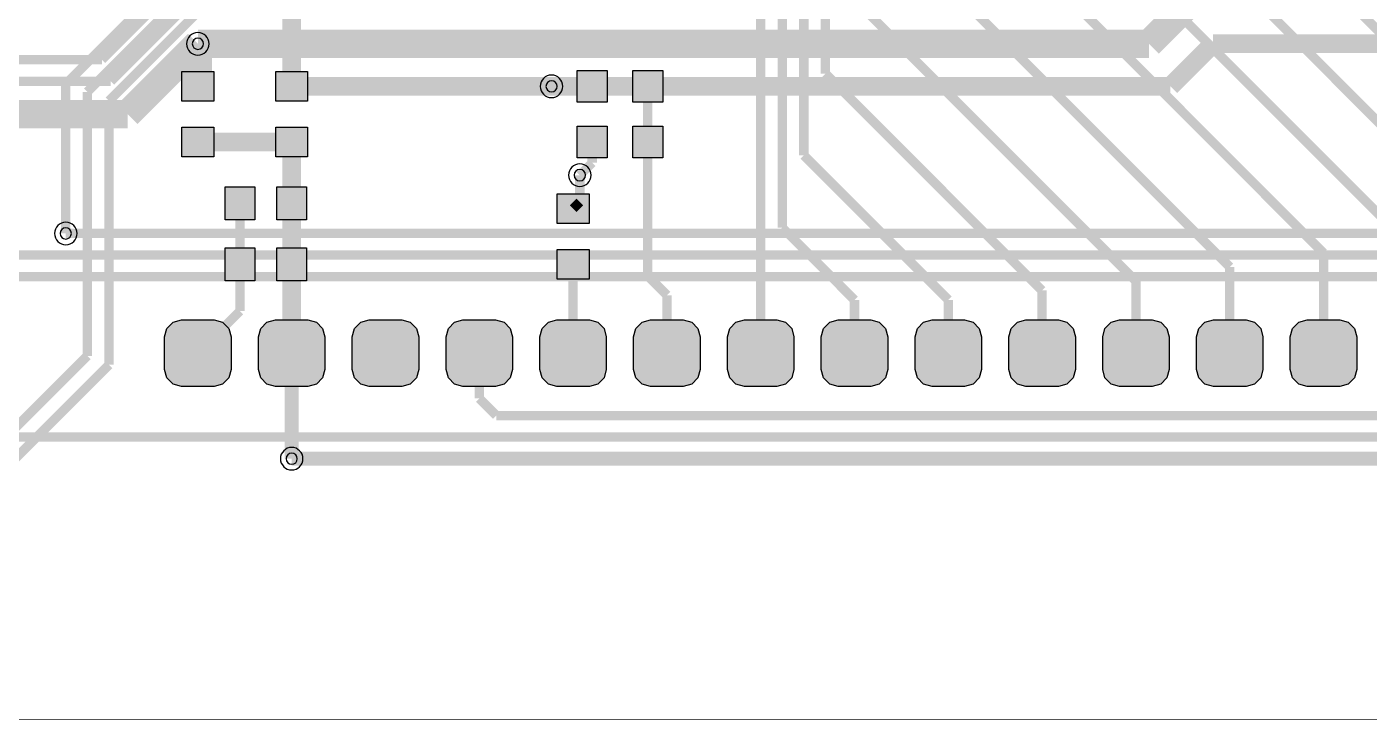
# Model space of a CAD drawing. Header units: millimetres. Extents: x -2 to 166, y 0 to 101.
# Drawn here: x 56.4 to 92.75, y -0.01 to 18.75 of the extents above; entities that cross this region are included whole.
import ezdxf

# ---------------------------------------------------------------- set-up
doc = ezdxf.new("R2010")
doc.units = ezdxf.units.MM
doc.header["$MEASUREMENT"] = 0
for name, color, linetype, true_color in [('Board-Outline-Layer', 7, 'Continuous', 0xff00ff), ('Bottom-Layer', 7, 'Continuous', 0x0000ff), ('Hole-Layer', 7, 'Continuous', 0x222222), ('Multi-Layer', 7, 'Continuous', 0xc0c0c0), ('Top-Layer', 7, 'Continuous', 0xff0000)]:
    doc.layers.add(name, color=color, linetype=linetype, true_color=true_color)

msp = doc.modelspace()

# ---------------------------------------------------------------- hatches: boundary and pattern name
at = {"layer": 'Bottom-Layer'}
for points in [[(60.6, 17.54), (61.464, 17.54), (61.464, 16.733), (60.6, 16.733)], [(63.14, 17.54), (64.004, 17.54), (64.004, 16.733), (63.14, 16.733)], [(71.305, 16.704), (71.305, 17.568), (72.112, 17.568), (72.112, 16.704)], [(72.812, 16.704), (72.812, 17.568), (73.619, 17.568), (73.619, 16.704)], [(60.6, 16.033), (61.464, 16.033), (61.464, 15.226), (60.6, 15.226)], [(63.14, 16.033), (64.004, 16.033), (64.004, 15.226), (63.14, 15.226)], [(71.305, 15.198), (71.305, 16.062), (72.112, 16.062), (72.112, 15.198)], [(72.812, 15.198), (72.812, 16.062), (73.619, 16.062), (73.619, 15.198)], [(62.572, 14.42), (62.572, 13.52), (61.772, 13.52), (61.772, 14.42)], [(63.972, 14.42), (63.972, 13.52), (63.172, 13.52), (63.172, 14.42)], [(70.76, 14.229), (71.624, 14.229), (71.624, 13.423), (70.76, 13.423)], [(61.772, 11.869), (61.772, 12.769), (62.572, 12.769), (62.572, 11.869)], [(63.172, 11.869), (63.172, 12.769), (63.972, 12.769), (63.972, 11.869)], [(70.76, 12.722), (71.624, 12.722), (71.624, 11.916), (70.76, 11.916)], [(61.932, 10.357), (61.932, 9.475), (61.871, 9.246), (61.703, 9.078), (61.473, 9.016), (60.591, 9.016), (60.362, 9.078), (60.194, 9.246), (60.132, 9.475), (60.132, 10.357), (60.194, 10.587), (60.362, 10.755), (60.591, 10.816), (61.473, 10.816), (61.703, 10.755), (61.871, 10.587)], [(64.472, 10.357), (64.472, 9.475), (64.411, 9.246), (64.243, 9.078), (64.013, 9.016), (63.131, 9.016), (62.902, 9.078), (62.734, 9.246), (62.672, 9.475), (62.672, 10.357), (62.734, 10.587), (62.902, 10.755), (63.131, 10.816), (64.013, 10.816), (64.243, 10.755), (64.411, 10.587)], [(67.012, 10.357), (67.012, 9.475), (66.951, 9.246), (66.783, 9.078), (66.553, 9.016), (65.671, 9.016), (65.442, 9.078), (65.274, 9.246), (65.212, 9.475), (65.212, 10.357), (65.274, 10.587), (65.442, 10.755), (65.671, 10.816), (66.553, 10.816), (66.783, 10.755), (66.951, 10.587)], [(69.552, 10.357), (69.552, 9.475), (69.491, 9.246), (69.323, 9.078), (69.093, 9.016), (68.211, 9.016), (67.982, 9.078), (67.814, 9.246), (67.752, 9.475), (67.752, 10.357), (67.814, 10.587), (67.982, 10.755), (68.211, 10.816), (69.093, 10.816), (69.323, 10.755), (69.491, 10.587)], [(72.092, 10.357), (72.092, 9.475), (72.031, 9.246), (71.863, 9.078), (71.633, 9.016), (70.751, 9.016), (70.522, 9.078), (70.354, 9.246), (70.292, 9.475), (70.292, 10.357), (70.354, 10.587), (70.522, 10.755), (70.751, 10.816), (71.633, 10.816), (71.863, 10.755), (72.031, 10.587)], [(74.632, 10.357), (74.632, 9.475), (74.571, 9.246), (74.403, 9.078), (74.173, 9.016), (73.291, 9.016), (73.062, 9.078), (72.894, 9.246), (72.832, 9.475), (72.832, 10.357), (72.894, 10.587), (73.062, 10.755), (73.291, 10.816), (74.173, 10.816), (74.403, 10.755), (74.571, 10.587)], [(77.172, 10.357), (77.172, 9.475), (77.111, 9.246), (76.943, 9.078), (76.713, 9.016), (75.831, 9.016), (75.602, 9.078), (75.434, 9.246), (75.372, 9.475), (75.372, 10.357), (75.434, 10.587), (75.602, 10.755), (75.831, 10.816), (76.713, 10.816), (76.943, 10.755), (77.111, 10.587)], [(79.712, 10.357), (79.712, 9.475), (79.651, 9.246), (79.483, 9.078), (79.253, 9.016), (78.371, 9.016), (78.142, 9.078), (77.974, 9.246), (77.912, 9.475), (77.912, 10.357), (77.974, 10.587), (78.142, 10.755), (78.371, 10.816), (79.253, 10.816), (79.483, 10.755), (79.651, 10.587)], [(82.252, 10.357), (82.252, 9.475), (82.191, 9.246), (82.023, 9.078), (81.793, 9.016), (80.911, 9.016), (80.682, 9.078), (80.514, 9.246), (80.452, 9.475), (80.452, 10.357), (80.514, 10.587), (80.682, 10.755), (80.911, 10.816), (81.793, 10.816), (82.023, 10.755), (82.191, 10.587)], [(84.792, 10.357), (84.792, 9.475), (84.731, 9.246), (84.563, 9.078), (84.333, 9.016), (83.451, 9.016), (83.222, 9.078), (83.054, 9.246), (82.992, 9.475), (82.992, 10.357), (83.054, 10.587), (83.222, 10.755), (83.451, 10.816), (84.333, 10.816), (84.563, 10.755), (84.731, 10.587)], [(87.332, 10.357), (87.332, 9.475), (87.271, 9.246), (87.103, 9.078), (86.873, 9.016), (85.991, 9.016), (85.762, 9.078), (85.594, 9.246), (85.532, 9.475), (85.532, 10.357), (85.594, 10.587), (85.762, 10.755), (85.991, 10.816), (86.873, 10.816), (87.103, 10.755), (87.271, 10.587)], [(89.872, 10.357), (89.872, 9.475), (89.811, 9.246), (89.643, 9.078), (89.413, 9.016), (88.531, 9.016), (88.302, 9.078), (88.134, 9.246), (88.072, 9.475), (88.072, 10.357), (88.134, 10.587), (88.302, 10.755), (88.531, 10.816), (89.413, 10.816), (89.643, 10.755), (89.811, 10.587)], [(92.412, 10.357), (92.412, 9.475), (92.351, 9.246), (92.183, 9.078), (91.953, 9.016), (91.071, 9.016), (90.842, 9.078), (90.674, 9.246), (90.612, 9.475), (90.612, 10.357), (90.674, 10.587), (90.842, 10.755), (91.071, 10.816), (91.953, 10.816), (92.183, 10.755), (92.351, 10.587)]]:
    msp.add_hatch(color=256, dxfattribs=at).paths.add_polyline_path(points)
at = {"layer": 'Hole-Layer'}
for points in [[(60.432, 9.916, 1), (61.632, 9.916, 1)], [(60.432, 9.916, 1), (61.632, 9.916, 1)], [(62.972, 9.916, 1), (64.172, 9.916, 1)], [(62.972, 9.916, 1), (64.172, 9.916, 1)], [(65.512, 9.916, 1), (66.712, 9.916, 1)], [(65.512, 9.916, 1), (66.712, 9.916, 1)], [(68.052, 9.916, 1), (69.252, 9.916, 1)], [(68.052, 9.916, 1), (69.252, 9.916, 1)], [(70.592, 9.916, 1), (71.792, 9.916, 1)], [(70.592, 9.916, 1), (71.792, 9.916, 1)], [(73.132, 9.916, 1), (74.332, 9.916, 1)], [(73.132, 9.916, 1), (74.332, 9.916, 1)], [(75.672, 9.916, 1), (76.872, 9.916, 1)], [(75.672, 9.916, 1), (76.872, 9.916, 1)], [(78.212, 9.916, 1), (79.412, 9.916, 1)], [(78.212, 9.916, 1), (79.412, 9.916, 1)], [(80.752, 9.916, 1), (81.952, 9.916, 1)], [(80.752, 9.916, 1), (81.952, 9.916, 1)], [(83.292, 9.916, 1), (84.492, 9.916, 1)], [(83.292, 9.916, 1), (84.492, 9.916, 1)], [(85.832, 9.916, 1), (87.032, 9.916, 1)], [(85.832, 9.916, 1), (87.032, 9.916, 1)], [(88.372, 9.916, 1), (89.572, 9.916, 1)], [(88.372, 9.916, 1), (89.572, 9.916, 1)], [(90.912, 9.916, 1), (92.112, 9.916, 1)], [(90.912, 9.916, 1), (92.112, 9.916, 1)]]:
    msp.add_hatch(color=256, dxfattribs=at).paths.add_polyline_path(points)
at = {"layer": 'Multi-Layer'}
for points in [[(61.932, 10.357), (61.932, 9.475), (61.871, 9.246), (61.703, 9.078), (61.473, 9.016), (60.591, 9.016), (60.362, 9.078), (60.194, 9.246), (60.132, 9.475), (60.132, 10.357), (60.194, 10.587), (60.362, 10.755), (60.591, 10.816), (61.473, 10.816), (61.703, 10.755), (61.871, 10.587)], [(61.932, 10.357), (61.932, 9.475), (61.871, 9.246), (61.703, 9.078), (61.473, 9.016), (60.591, 9.016), (60.362, 9.078), (60.194, 9.246), (60.132, 9.475), (60.132, 10.357), (60.194, 10.587), (60.362, 10.755), (60.591, 10.816), (61.473, 10.816), (61.703, 10.755), (61.871, 10.587)], [(61.932, 10.357), (61.932, 9.475), (61.871, 9.246), (61.703, 9.078), (61.473, 9.016), (60.591, 9.016), (60.362, 9.078), (60.194, 9.246), (60.132, 9.475), (60.132, 10.357), (60.194, 10.587), (60.362, 10.755), (60.591, 10.816), (61.473, 10.816), (61.703, 10.755), (61.871, 10.587)], [(64.472, 10.357), (64.472, 9.475), (64.411, 9.246), (64.243, 9.078), (64.013, 9.016), (63.131, 9.016), (62.902, 9.078), (62.734, 9.246), (62.672, 9.475), (62.672, 10.357), (62.734, 10.587), (62.902, 10.755), (63.131, 10.816), (64.013, 10.816), (64.243, 10.755), (64.411, 10.587)], [(64.472, 10.357), (64.472, 9.475), (64.411, 9.246), (64.243, 9.078), (64.013, 9.016), (63.131, 9.016), (62.902, 9.078), (62.734, 9.246), (62.672, 9.475), (62.672, 10.357), (62.734, 10.587), (62.902, 10.755), (63.131, 10.816), (64.013, 10.816), (64.243, 10.755), (64.411, 10.587)], [(64.472, 10.357), (64.472, 9.475), (64.411, 9.246), (64.243, 9.078), (64.013, 9.016), (63.131, 9.016), (62.902, 9.078), (62.734, 9.246), (62.672, 9.475), (62.672, 10.357), (62.734, 10.587), (62.902, 10.755), (63.131, 10.816), (64.013, 10.816), (64.243, 10.755), (64.411, 10.587)], [(67.012, 10.357), (67.012, 9.475), (66.951, 9.246), (66.783, 9.078), (66.553, 9.016), (65.671, 9.016), (65.442, 9.078), (65.274, 9.246), (65.212, 9.475), (65.212, 10.357), (65.274, 10.587), (65.442, 10.755), (65.671, 10.816), (66.553, 10.816), (66.783, 10.755), (66.951, 10.587)], [(67.012, 10.357), (67.012, 9.475), (66.951, 9.246), (66.783, 9.078), (66.553, 9.016), (65.671, 9.016), (65.442, 9.078), (65.274, 9.246), (65.212, 9.475), (65.212, 10.357), (65.274, 10.587), (65.442, 10.755), (65.671, 10.816), (66.553, 10.816), (66.783, 10.755), (66.951, 10.587)], [(67.012, 10.357), (67.012, 9.475), (66.951, 9.246), (66.783, 9.078), (66.553, 9.016), (65.671, 9.016), (65.442, 9.078), (65.274, 9.246), (65.212, 9.475), (65.212, 10.357), (65.274, 10.587), (65.442, 10.755), (65.671, 10.816), (66.553, 10.816), (66.783, 10.755), (66.951, 10.587)], [(69.552, 10.357), (69.552, 9.475), (69.491, 9.246), (69.323, 9.078), (69.093, 9.016), (68.211, 9.016), (67.982, 9.078), (67.814, 9.246), (67.752, 9.475), (67.752, 10.357), (67.814, 10.587), (67.982, 10.755), (68.211, 10.816), (69.093, 10.816), (69.323, 10.755), (69.491, 10.587)], [(69.552, 10.357), (69.552, 9.475), (69.491, 9.246), (69.323, 9.078), (69.093, 9.016), (68.211, 9.016), (67.982, 9.078), (67.814, 9.246), (67.752, 9.475), (67.752, 10.357), (67.814, 10.587), (67.982, 10.755), (68.211, 10.816), (69.093, 10.816), (69.323, 10.755), (69.491, 10.587)], [(69.552, 10.357), (69.552, 9.475), (69.491, 9.246), (69.323, 9.078), (69.093, 9.016), (68.211, 9.016), (67.982, 9.078), (67.814, 9.246), (67.752, 9.475), (67.752, 10.357), (67.814, 10.587), (67.982, 10.755), (68.211, 10.816), (69.093, 10.816), (69.323, 10.755), (69.491, 10.587)], [(72.092, 10.357), (72.092, 9.475), (72.031, 9.246), (71.863, 9.078), (71.633, 9.016), (70.751, 9.016), (70.522, 9.078), (70.354, 9.246), (70.292, 9.475), (70.292, 10.357), (70.354, 10.587), (70.522, 10.755), (70.751, 10.816), (71.633, 10.816), (71.863, 10.755), (72.031, 10.587)], [(72.092, 10.357), (72.092, 9.475), (72.031, 9.246), (71.863, 9.078), (71.633, 9.016), (70.751, 9.016), (70.522, 9.078), (70.354, 9.246), (70.292, 9.475), (70.292, 10.357), (70.354, 10.587), (70.522, 10.755), (70.751, 10.816), (71.633, 10.816), (71.863, 10.755), (72.031, 10.587)], [(72.092, 10.357), (72.092, 9.475), (72.031, 9.246), (71.863, 9.078), (71.633, 9.016), (70.751, 9.016), (70.522, 9.078), (70.354, 9.246), (70.292, 9.475), (70.292, 10.357), (70.354, 10.587), (70.522, 10.755), (70.751, 10.816), (71.633, 10.816), (71.863, 10.755), (72.031, 10.587)], [(74.632, 10.357), (74.632, 9.475), (74.571, 9.246), (74.403, 9.078), (74.173, 9.016), (73.291, 9.016), (73.062, 9.078), (72.894, 9.246), (72.832, 9.475), (72.832, 10.357), (72.894, 10.587), (73.062, 10.755), (73.291, 10.816), (74.173, 10.816), (74.403, 10.755), (74.571, 10.587)], [(74.632, 10.357), (74.632, 9.475), (74.571, 9.246), (74.403, 9.078), (74.173, 9.016), (73.291, 9.016), (73.062, 9.078), (72.894, 9.246), (72.832, 9.475), (72.832, 10.357), (72.894, 10.587), (73.062, 10.755), (73.291, 10.816), (74.173, 10.816), (74.403, 10.755), (74.571, 10.587)], [(74.632, 10.357), (74.632, 9.475), (74.571, 9.246), (74.403, 9.078), (74.173, 9.016), (73.291, 9.016), (73.062, 9.078), (72.894, 9.246), (72.832, 9.475), (72.832, 10.357), (72.894, 10.587), (73.062, 10.755), (73.291, 10.816), (74.173, 10.816), (74.403, 10.755), (74.571, 10.587)], [(77.172, 10.357), (77.172, 9.475), (77.111, 9.246), (76.943, 9.078), (76.713, 9.016), (75.831, 9.016), (75.602, 9.078), (75.434, 9.246), (75.372, 9.475), (75.372, 10.357), (75.434, 10.587), (75.602, 10.755), (75.831, 10.816), (76.713, 10.816), (76.943, 10.755), (77.111, 10.587)], [(77.172, 10.357), (77.172, 9.475), (77.111, 9.246), (76.943, 9.078), (76.713, 9.016), (75.831, 9.016), (75.602, 9.078), (75.434, 9.246), (75.372, 9.475), (75.372, 10.357), (75.434, 10.587), (75.602, 10.755), (75.831, 10.816), (76.713, 10.816), (76.943, 10.755), (77.111, 10.587)], [(77.172, 10.357), (77.172, 9.475), (77.111, 9.246), (76.943, 9.078), (76.713, 9.016), (75.831, 9.016), (75.602, 9.078), (75.434, 9.246), (75.372, 9.475), (75.372, 10.357), (75.434, 10.587), (75.602, 10.755), (75.831, 10.816), (76.713, 10.816), (76.943, 10.755), (77.111, 10.587)], [(79.712, 10.357), (79.712, 9.475), (79.651, 9.246), (79.483, 9.078), (79.253, 9.016), (78.371, 9.016), (78.142, 9.078), (77.974, 9.246), (77.912, 9.475), (77.912, 10.357), (77.974, 10.587), (78.142, 10.755), (78.371, 10.816), (79.253, 10.816), (79.483, 10.755), (79.651, 10.587)], [(79.712, 10.357), (79.712, 9.475), (79.651, 9.246), (79.483, 9.078), (79.253, 9.016), (78.371, 9.016), (78.142, 9.078), (77.974, 9.246), (77.912, 9.475), (77.912, 10.357), (77.974, 10.587), (78.142, 10.755), (78.371, 10.816), (79.253, 10.816), (79.483, 10.755), (79.651, 10.587)], [(79.712, 10.357), (79.712, 9.475), (79.651, 9.246), (79.483, 9.078), (79.253, 9.016), (78.371, 9.016), (78.142, 9.078), (77.974, 9.246), (77.912, 9.475), (77.912, 10.357), (77.974, 10.587), (78.142, 10.755), (78.371, 10.816), (79.253, 10.816), (79.483, 10.755), (79.651, 10.587)], [(82.252, 10.357), (82.252, 9.475), (82.191, 9.246), (82.023, 9.078), (81.793, 9.016), (80.911, 9.016), (80.682, 9.078), (80.514, 9.246), (80.452, 9.475), (80.452, 10.357), (80.514, 10.587), (80.682, 10.755), (80.911, 10.816), (81.793, 10.816), (82.023, 10.755), (82.191, 10.587)], [(82.252, 10.357), (82.252, 9.475), (82.191, 9.246), (82.023, 9.078), (81.793, 9.016), (80.911, 9.016), (80.682, 9.078), (80.514, 9.246), (80.452, 9.475), (80.452, 10.357), (80.514, 10.587), (80.682, 10.755), (80.911, 10.816), (81.793, 10.816), (82.023, 10.755), (82.191, 10.587)], [(82.252, 10.357), (82.252, 9.475), (82.191, 9.246), (82.023, 9.078), (81.793, 9.016), (80.911, 9.016), (80.682, 9.078), (80.514, 9.246), (80.452, 9.475), (80.452, 10.357), (80.514, 10.587), (80.682, 10.755), (80.911, 10.816), (81.793, 10.816), (82.023, 10.755), (82.191, 10.587)], [(84.792, 10.357), (84.792, 9.475), (84.731, 9.246), (84.563, 9.078), (84.333, 9.016), (83.451, 9.016), (83.222, 9.078), (83.054, 9.246), (82.992, 9.475), (82.992, 10.357), (83.054, 10.587), (83.222, 10.755), (83.451, 10.816), (84.333, 10.816), (84.563, 10.755), (84.731, 10.587)], [(84.792, 10.357), (84.792, 9.475), (84.731, 9.246), (84.563, 9.078), (84.333, 9.016), (83.451, 9.016), (83.222, 9.078), (83.054, 9.246), (82.992, 9.475), (82.992, 10.357), (83.054, 10.587), (83.222, 10.755), (83.451, 10.816), (84.333, 10.816), (84.563, 10.755), (84.731, 10.587)], [(84.792, 10.357), (84.792, 9.475), (84.731, 9.246), (84.563, 9.078), (84.333, 9.016), (83.451, 9.016), (83.222, 9.078), (83.054, 9.246), (82.992, 9.475), (82.992, 10.357), (83.054, 10.587), (83.222, 10.755), (83.451, 10.816), (84.333, 10.816), (84.563, 10.755), (84.731, 10.587)], [(87.332, 10.357), (87.332, 9.475), (87.271, 9.246), (87.103, 9.078), (86.873, 9.016), (85.991, 9.016), (85.762, 9.078), (85.594, 9.246), (85.532, 9.475), (85.532, 10.357), (85.594, 10.587), (85.762, 10.755), (85.991, 10.816), (86.873, 10.816), (87.103, 10.755), (87.271, 10.587)], [(87.332, 10.357), (87.332, 9.475), (87.271, 9.246), (87.103, 9.078), (86.873, 9.016), (85.991, 9.016), (85.762, 9.078), (85.594, 9.246), (85.532, 9.475), (85.532, 10.357), (85.594, 10.587), (85.762, 10.755), (85.991, 10.816), (86.873, 10.816), (87.103, 10.755), (87.271, 10.587)], [(87.332, 10.357), (87.332, 9.475), (87.271, 9.246), (87.103, 9.078), (86.873, 9.016), (85.991, 9.016), (85.762, 9.078), (85.594, 9.246), (85.532, 9.475), (85.532, 10.357), (85.594, 10.587), (85.762, 10.755), (85.991, 10.816), (86.873, 10.816), (87.103, 10.755), (87.271, 10.587)], [(89.872, 10.357), (89.872, 9.475), (89.811, 9.246), (89.643, 9.078), (89.413, 9.016), (88.531, 9.016), (88.302, 9.078), (88.134, 9.246), (88.072, 9.475), (88.072, 10.357), (88.134, 10.587), (88.302, 10.755), (88.531, 10.816), (89.413, 10.816), (89.643, 10.755), (89.811, 10.587)], [(89.872, 10.357), (89.872, 9.475), (89.811, 9.246), (89.643, 9.078), (89.413, 9.016), (88.531, 9.016), (88.302, 9.078), (88.134, 9.246), (88.072, 9.475), (88.072, 10.357), (88.134, 10.587), (88.302, 10.755), (88.531, 10.816), (89.413, 10.816), (89.643, 10.755), (89.811, 10.587)], [(89.872, 10.357), (89.872, 9.475), (89.811, 9.246), (89.643, 9.078), (89.413, 9.016), (88.531, 9.016), (88.302, 9.078), (88.134, 9.246), (88.072, 9.475), (88.072, 10.357), (88.134, 10.587), (88.302, 10.755), (88.531, 10.816), (89.413, 10.816), (89.643, 10.755), (89.811, 10.587)], [(92.412, 10.357), (92.412, 9.475), (92.351, 9.246), (92.183, 9.078), (91.953, 9.016), (91.071, 9.016), (90.842, 9.078), (90.674, 9.246), (90.612, 9.475), (90.612, 10.357), (90.674, 10.587), (90.842, 10.755), (91.071, 10.816), (91.953, 10.816), (92.183, 10.755), (92.351, 10.587)], [(92.412, 10.357), (92.412, 9.475), (92.351, 9.246), (92.183, 9.078), (91.953, 9.016), (91.071, 9.016), (90.842, 9.078), (90.674, 9.246), (90.612, 9.475), (90.612, 10.357), (90.674, 10.587), (90.842, 10.755), (91.071, 10.816), (91.953, 10.816), (92.183, 10.755), (92.351, 10.587)], [(92.412, 10.357), (92.412, 9.475), (92.351, 9.246), (92.183, 9.078), (91.953, 9.016), (91.071, 9.016), (90.842, 9.078), (90.674, 9.246), (90.612, 9.475), (90.612, 10.357), (90.674, 10.587), (90.842, 10.755), (91.071, 10.816), (91.953, 10.816), (92.183, 10.755), (92.351, 10.587)]]:
    msp.add_hatch(color=256, dxfattribs=at).paths.add_polyline_path(points)
at = {"layer": 'Top-Layer'}
for points in [[(61.932, 10.357), (61.932, 9.475), (61.871, 9.246), (61.703, 9.078), (61.473, 9.016), (60.591, 9.016), (60.362, 9.078), (60.194, 9.246), (60.132, 9.475), (60.132, 10.357), (60.194, 10.587), (60.362, 10.755), (60.591, 10.816), (61.473, 10.816), (61.703, 10.755), (61.871, 10.587)], [(64.472, 10.357), (64.472, 9.475), (64.411, 9.246), (64.243, 9.078), (64.013, 9.016), (63.131, 9.016), (62.902, 9.078), (62.734, 9.246), (62.672, 9.475), (62.672, 10.357), (62.734, 10.587), (62.902, 10.755), (63.131, 10.816), (64.013, 10.816), (64.243, 10.755), (64.411, 10.587)], [(67.012, 10.357), (67.012, 9.475), (66.951, 9.246), (66.783, 9.078), (66.553, 9.016), (65.671, 9.016), (65.442, 9.078), (65.274, 9.246), (65.212, 9.475), (65.212, 10.357), (65.274, 10.587), (65.442, 10.755), (65.671, 10.816), (66.553, 10.816), (66.783, 10.755), (66.951, 10.587)], [(69.552, 10.357), (69.552, 9.475), (69.491, 9.246), (69.323, 9.078), (69.093, 9.016), (68.211, 9.016), (67.982, 9.078), (67.814, 9.246), (67.752, 9.475), (67.752, 10.357), (67.814, 10.587), (67.982, 10.755), (68.211, 10.816), (69.093, 10.816), (69.323, 10.755), (69.491, 10.587)], [(72.092, 10.357), (72.092, 9.475), (72.031, 9.246), (71.863, 9.078), (71.633, 9.016), (70.751, 9.016), (70.522, 9.078), (70.354, 9.246), (70.292, 9.475), (70.292, 10.357), (70.354, 10.587), (70.522, 10.755), (70.751, 10.816), (71.633, 10.816), (71.863, 10.755), (72.031, 10.587)], [(74.632, 10.357), (74.632, 9.475), (74.571, 9.246), (74.403, 9.078), (74.173, 9.016), (73.291, 9.016), (73.062, 9.078), (72.894, 9.246), (72.832, 9.475), (72.832, 10.357), (72.894, 10.587), (73.062, 10.755), (73.291, 10.816), (74.173, 10.816), (74.403, 10.755), (74.571, 10.587)], [(77.172, 10.357), (77.172, 9.475), (77.111, 9.246), (76.943, 9.078), (76.713, 9.016), (75.831, 9.016), (75.602, 9.078), (75.434, 9.246), (75.372, 9.475), (75.372, 10.357), (75.434, 10.587), (75.602, 10.755), (75.831, 10.816), (76.713, 10.816), (76.943, 10.755), (77.111, 10.587)], [(79.712, 10.357), (79.712, 9.475), (79.651, 9.246), (79.483, 9.078), (79.253, 9.016), (78.371, 9.016), (78.142, 9.078), (77.974, 9.246), (77.912, 9.475), (77.912, 10.357), (77.974, 10.587), (78.142, 10.755), (78.371, 10.816), (79.253, 10.816), (79.483, 10.755), (79.651, 10.587)], [(82.252, 10.357), (82.252, 9.475), (82.191, 9.246), (82.023, 9.078), (81.793, 9.016), (80.911, 9.016), (80.682, 9.078), (80.514, 9.246), (80.452, 9.475), (80.452, 10.357), (80.514, 10.587), (80.682, 10.755), (80.911, 10.816), (81.793, 10.816), (82.023, 10.755), (82.191, 10.587)], [(84.792, 10.357), (84.792, 9.475), (84.731, 9.246), (84.563, 9.078), (84.333, 9.016), (83.451, 9.016), (83.222, 9.078), (83.054, 9.246), (82.992, 9.475), (82.992, 10.357), (83.054, 10.587), (83.222, 10.755), (83.451, 10.816), (84.333, 10.816), (84.563, 10.755), (84.731, 10.587)], [(87.332, 10.357), (87.332, 9.475), (87.271, 9.246), (87.103, 9.078), (86.873, 9.016), (85.991, 9.016), (85.762, 9.078), (85.594, 9.246), (85.532, 9.475), (85.532, 10.357), (85.594, 10.587), (85.762, 10.755), (85.991, 10.816), (86.873, 10.816), (87.103, 10.755), (87.271, 10.587)], [(89.872, 10.357), (89.872, 9.475), (89.811, 9.246), (89.643, 9.078), (89.413, 9.016), (88.531, 9.016), (88.302, 9.078), (88.134, 9.246), (88.072, 9.475), (88.072, 10.357), (88.134, 10.587), (88.302, 10.755), (88.531, 10.816), (89.413, 10.816), (89.643, 10.755), (89.811, 10.587)], [(92.412, 10.357), (92.412, 9.475), (92.351, 9.246), (92.183, 9.078), (91.953, 9.016), (91.071, 9.016), (90.842, 9.078), (90.674, 9.246), (90.612, 9.475), (90.612, 10.357), (90.674, 10.587), (90.842, 10.755), (91.071, 10.816), (91.953, 10.816), (92.183, 10.755), (92.351, 10.587)]]:
    msp.add_hatch(color=256, dxfattribs=at).paths.add_polyline_path(points)

# ---------------------------------------------------------------- linework, layer by layer
at = {"layer": 'Board-Outline-Layer', "const_width": 0.0254}
msp.add_lwpolyline([(0, 67.081), (3.439, 67.081), (3.439, 89.964), (0, 89.964), (0, 95.4, -0.414), (4, 99.4), (162, 99.4, -0.414), (166, 95.4), (166, 4, -0.414), (162, 0), (4, 0, -0.414), (0, 4)], format="xyb", close=True, dxfattribs=at)
at = {"layer": 'Bottom-Layer'}
for points, const_width in [([(76.856, 13.314), (76.856, 49.454)], 0.254), ([(76.272, 48.87), (76.272, 9.916)], 0.254), ([(77.44, 48.286), (77.44, 15.27)], 0.254), ([(78.024, 17.48), (78.024, 47.702)], 0.254), ([(99.132, 12.501), (81.534, 30.099)], 0.254), ([(63.572, 17.136), (63.572, 28.829)], 0.508), ([(80.944, 28.221), (96.592, 12.573)], 0.254), ([(94.052, 12.628), (80.36, 26.32)], 0.254), ([(79.776, 24.364), (91.512, 12.628)], 0.254), ([(88.972, 12.247), (79.192, 22.027)], 0.254), ([(57.455, 17.196), (61.062, 20.803)], 0.254), ([(58.039, 16.984), (60.765, 19.71)], 0.254), ([(78.608, 19.69), (86.432, 11.866)], 0.254), ([(58.623, 16.742), (61.007, 19.126)], 0.254), ([(61.032, 17.136), (61.032, 18.288)], 0.762), ([(83.892, 11.612), (78.024, 17.48)], 0.254), ([(57.455, 13.157), (57.455, 17.196)], 0.254), ([(58.039, 9.843), (58.039, 16.984)], 0.254), ([(63.572, 17.136), (70.608, 17.136)], 0.508), ([(70.608, 17.136), (71.709, 17.136)], 0.508), ([(73.215, 17.136), (73.215, 15.63)], 0.254), ([(58.623, 9.601), (58.623, 16.742)], 0.254), ([(63.572, 15.63), (61.032, 15.63)], 0.508), ([(63.572, 13.97), (63.572, 15.63)], 0.508), ([(71.709, 15.067), (71.709, 15.63)], 0.254), ([(73.215, 15.63), (73.215, 12.002)], 0.254), ([(77.44, 15.27), (81.352, 11.358)], 0.254), ([(71.374, 14.732), (71.709, 15.067)], 0.254), ([(71.374, 14.008), (71.374, 14.732)], 0.254), ([(63.572, 12.319), (63.572, 13.97)], 0.508), ([(62.172, 13.97), (62.172, 12.319)], 0.254), ([(71.192, 13.826), (71.374, 14.008)], 0.254), ([(78.812, 11.358), (76.856, 13.314)], 0.254), ([(91.512, 12.628), (91.512, 9.916)], 0.254), ([(62.172, 12.319), (62.172, 11.056)], 0.254), ([(63.572, 9.916), (63.572, 12.319)], 0.508), ([(71.192, 12.319), (71.192, 9.916)], 0.254), ([(88.972, 9.916), (88.972, 12.247)], 0.254), ([(73.215, 12.002), (73.732, 11.485)], 0.254), ([(83.892, 9.916), (83.892, 11.612)], 0.254), ([(86.432, 11.866), (86.432, 9.916)], 0.254), ([(73.732, 11.485), (73.732, 9.916)], 0.254), ([(78.812, 9.916), (78.812, 11.358)], 0.254), ([(81.352, 11.358), (81.352, 9.916)], 0.254), ([(62.172, 11.056), (61.032, 9.916)], 0.254), ([(55.257, 7.061), (58.039, 9.843)], 0.254), ([(63.572, 9.916), (63.572, 7.061)], 0.381), ([(55.499, 6.477), (58.623, 9.601)], 0.254)]:
    msp.add_lwpolyline(points, dxfattribs=dict(at, const_width=const_width))
for points in [[(60.6, 17.54), (61.464, 17.54), (61.464, 16.733), (60.6, 16.733)], [(63.14, 17.54), (64.004, 17.54), (64.004, 16.733), (63.14, 16.733)], [(71.305, 16.704), (71.305, 17.568), (72.112, 17.568), (72.112, 16.704)], [(72.812, 16.704), (72.812, 17.568), (73.619, 17.568), (73.619, 16.704)], [(60.6, 16.033), (61.464, 16.033), (61.464, 15.226), (60.6, 15.226)], [(63.14, 16.033), (64.004, 16.033), (64.004, 15.226), (63.14, 15.226)], [(71.305, 15.198), (71.305, 16.062), (72.112, 16.062), (72.112, 15.198)], [(72.812, 15.198), (72.812, 16.062), (73.619, 16.062), (73.619, 15.198)], [(62.572, 14.42), (62.572, 13.52), (61.772, 13.52), (61.772, 14.42)], [(63.972, 14.42), (63.972, 13.52), (63.172, 13.52), (63.172, 14.42)], [(70.76, 14.229), (71.624, 14.229), (71.624, 13.423), (70.76, 13.423)], [(61.772, 11.869), (61.772, 12.769), (62.572, 12.769), (62.572, 11.869)], [(63.172, 11.869), (63.172, 12.769), (63.972, 12.769), (63.972, 11.869)], [(70.76, 12.722), (71.624, 12.722), (71.624, 11.916), (70.76, 11.916)], [(61.932, 10.357), (61.932, 9.475), (61.871, 9.246), (61.703, 9.078), (61.473, 9.016), (60.591, 9.016), (60.362, 9.078), (60.194, 9.246), (60.132, 9.475), (60.132, 10.357), (60.194, 10.587), (60.362, 10.755), (60.591, 10.816), (61.473, 10.816), (61.703, 10.755), (61.871, 10.587)], [(64.472, 10.357), (64.472, 9.475), (64.411, 9.246), (64.243, 9.078), (64.013, 9.016), (63.131, 9.016), (62.902, 9.078), (62.734, 9.246), (62.672, 9.475), (62.672, 10.357), (62.734, 10.587), (62.902, 10.755), (63.131, 10.816), (64.013, 10.816), (64.243, 10.755), (64.411, 10.587)], [(67.012, 10.357), (67.012, 9.475), (66.951, 9.246), (66.783, 9.078), (66.553, 9.016), (65.671, 9.016), (65.442, 9.078), (65.274, 9.246), (65.212, 9.475), (65.212, 10.357), (65.274, 10.587), (65.442, 10.755), (65.671, 10.816), (66.553, 10.816), (66.783, 10.755), (66.951, 10.587)], [(69.552, 10.357), (69.552, 9.475), (69.491, 9.246), (69.323, 9.078), (69.093, 9.016), (68.211, 9.016), (67.982, 9.078), (67.814, 9.246), (67.752, 9.475), (67.752, 10.357), (67.814, 10.587), (67.982, 10.755), (68.211, 10.816), (69.093, 10.816), (69.323, 10.755), (69.491, 10.587)], [(72.092, 10.357), (72.092, 9.475), (72.031, 9.246), (71.863, 9.078), (71.633, 9.016), (70.751, 9.016), (70.522, 9.078), (70.354, 9.246), (70.292, 9.475), (70.292, 10.357), (70.354, 10.587), (70.522, 10.755), (70.751, 10.816), (71.633, 10.816), (71.863, 10.755), (72.031, 10.587)], [(74.632, 10.357), (74.632, 9.475), (74.571, 9.246), (74.403, 9.078), (74.173, 9.016), (73.291, 9.016), (73.062, 9.078), (72.894, 9.246), (72.832, 9.475), (72.832, 10.357), (72.894, 10.587), (73.062, 10.755), (73.291, 10.816), (74.173, 10.816), (74.403, 10.755), (74.571, 10.587)], [(77.172, 10.357), (77.172, 9.475), (77.111, 9.246), (76.943, 9.078), (76.713, 9.016), (75.831, 9.016), (75.602, 9.078), (75.434, 9.246), (75.372, 9.475), (75.372, 10.357), (75.434, 10.587), (75.602, 10.755), (75.831, 10.816), (76.713, 10.816), (76.943, 10.755), (77.111, 10.587)], [(79.712, 10.357), (79.712, 9.475), (79.651, 9.246), (79.483, 9.078), (79.253, 9.016), (78.371, 9.016), (78.142, 9.078), (77.974, 9.246), (77.912, 9.475), (77.912, 10.357), (77.974, 10.587), (78.142, 10.755), (78.371, 10.816), (79.253, 10.816), (79.483, 10.755), (79.651, 10.587)], [(82.252, 10.357), (82.252, 9.475), (82.191, 9.246), (82.023, 9.078), (81.793, 9.016), (80.911, 9.016), (80.682, 9.078), (80.514, 9.246), (80.452, 9.475), (80.452, 10.357), (80.514, 10.587), (80.682, 10.755), (80.911, 10.816), (81.793, 10.816), (82.023, 10.755), (82.191, 10.587)], [(84.792, 10.357), (84.792, 9.475), (84.731, 9.246), (84.563, 9.078), (84.333, 9.016), (83.451, 9.016), (83.222, 9.078), (83.054, 9.246), (82.992, 9.475), (82.992, 10.357), (83.054, 10.587), (83.222, 10.755), (83.451, 10.816), (84.333, 10.816), (84.563, 10.755), (84.731, 10.587)], [(87.332, 10.357), (87.332, 9.475), (87.271, 9.246), (87.103, 9.078), (86.873, 9.016), (85.991, 9.016), (85.762, 9.078), (85.594, 9.246), (85.532, 9.475), (85.532, 10.357), (85.594, 10.587), (85.762, 10.755), (85.991, 10.816), (86.873, 10.816), (87.103, 10.755), (87.271, 10.587)], [(89.872, 10.357), (89.872, 9.475), (89.811, 9.246), (89.643, 9.078), (89.413, 9.016), (88.531, 9.016), (88.302, 9.078), (88.134, 9.246), (88.072, 9.475), (88.072, 10.357), (88.134, 10.587), (88.302, 10.755), (88.531, 10.816), (89.413, 10.816), (89.643, 10.755), (89.811, 10.587)], [(92.412, 10.357), (92.412, 9.475), (92.351, 9.246), (92.183, 9.078), (91.953, 9.016), (91.071, 9.016), (90.842, 9.078), (90.674, 9.246), (90.612, 9.475), (90.612, 10.357), (90.674, 10.587), (90.842, 10.755), (91.071, 10.816), (91.953, 10.816), (92.183, 10.755), (92.351, 10.587)]]:
    msp.add_lwpolyline(points, close=True, dxfattribs=at)
at = {"layer": 'Hole-Layer'}
for points in [[(60.88, 18.288, 1), (61.185, 18.288, 1)], [(70.456, 17.136, 1), (70.761, 17.136, 1)], [(71.222, 14.732, 1), (71.527, 14.732, 1)], [(57.303, 13.157, 1), (57.608, 13.157, 1)], [(63.42, 7.061, 1), (63.725, 7.061, 1)]]:
    msp.add_lwpolyline(points, format="xyb", close=True, dxfattribs=at)
at = {"layer": 'Multi-Layer'}
for points in [[(60.727, 18.288, 1), (61.337, 18.288, 1)], [(57.15, 13.157, 1), (57.76, 13.157, 1)], [(63.267, 7.061, 1), (63.877, 7.061, 1)]]:
    msp.add_lwpolyline(points, format="xyb", close=True, dxfattribs=at)
for points in [[(70.303, 17.136, 1), (70.913, 17.136), (70.913, 17.136, 1), (70.303, 17.136)], [(71.069, 14.732, 1), (71.679, 14.732), (71.679, 14.732, 1), (71.069, 14.732)]]:
    msp.add_lwpolyline(points, format="xyb", dxfattribs=at)
for points in [[(61.932, 10.357), (61.932, 9.475), (61.871, 9.246), (61.703, 9.078), (61.473, 9.016), (60.591, 9.016), (60.362, 9.078), (60.194, 9.246), (60.132, 9.475), (60.132, 10.357), (60.194, 10.587), (60.362, 10.755), (60.591, 10.816), (61.473, 10.816), (61.703, 10.755), (61.871, 10.587)], [(61.932, 10.357), (61.932, 9.475), (61.871, 9.246), (61.703, 9.078), (61.473, 9.016), (60.591, 9.016), (60.362, 9.078), (60.194, 9.246), (60.132, 9.475), (60.132, 10.357), (60.194, 10.587), (60.362, 10.755), (60.591, 10.816), (61.473, 10.816), (61.703, 10.755), (61.871, 10.587)], [(61.932, 10.357), (61.932, 9.475), (61.871, 9.246), (61.703, 9.078), (61.473, 9.016), (60.591, 9.016), (60.362, 9.078), (60.194, 9.246), (60.132, 9.475), (60.132, 10.357), (60.194, 10.587), (60.362, 10.755), (60.591, 10.816), (61.473, 10.816), (61.703, 10.755), (61.871, 10.587)], [(64.472, 10.357), (64.472, 9.475), (64.411, 9.246), (64.243, 9.078), (64.013, 9.016), (63.131, 9.016), (62.902, 9.078), (62.734, 9.246), (62.672, 9.475), (62.672, 10.357), (62.734, 10.587), (62.902, 10.755), (63.131, 10.816), (64.013, 10.816), (64.243, 10.755), (64.411, 10.587)], [(64.472, 10.357), (64.472, 9.475), (64.411, 9.246), (64.243, 9.078), (64.013, 9.016), (63.131, 9.016), (62.902, 9.078), (62.734, 9.246), (62.672, 9.475), (62.672, 10.357), (62.734, 10.587), (62.902, 10.755), (63.131, 10.816), (64.013, 10.816), (64.243, 10.755), (64.411, 10.587)], [(64.472, 10.357), (64.472, 9.475), (64.411, 9.246), (64.243, 9.078), (64.013, 9.016), (63.131, 9.016), (62.902, 9.078), (62.734, 9.246), (62.672, 9.475), (62.672, 10.357), (62.734, 10.587), (62.902, 10.755), (63.131, 10.816), (64.013, 10.816), (64.243, 10.755), (64.411, 10.587)], [(67.012, 10.357), (67.012, 9.475), (66.951, 9.246), (66.783, 9.078), (66.553, 9.016), (65.671, 9.016), (65.442, 9.078), (65.274, 9.246), (65.212, 9.475), (65.212, 10.357), (65.274, 10.587), (65.442, 10.755), (65.671, 10.816), (66.553, 10.816), (66.783, 10.755), (66.951, 10.587)], [(67.012, 10.357), (67.012, 9.475), (66.951, 9.246), (66.783, 9.078), (66.553, 9.016), (65.671, 9.016), (65.442, 9.078), (65.274, 9.246), (65.212, 9.475), (65.212, 10.357), (65.274, 10.587), (65.442, 10.755), (65.671, 10.816), (66.553, 10.816), (66.783, 10.755), (66.951, 10.587)], [(67.012, 10.357), (67.012, 9.475), (66.951, 9.246), (66.783, 9.078), (66.553, 9.016), (65.671, 9.016), (65.442, 9.078), (65.274, 9.246), (65.212, 9.475), (65.212, 10.357), (65.274, 10.587), (65.442, 10.755), (65.671, 10.816), (66.553, 10.816), (66.783, 10.755), (66.951, 10.587)], [(69.552, 10.357), (69.552, 9.475), (69.491, 9.246), (69.323, 9.078), (69.093, 9.016), (68.211, 9.016), (67.982, 9.078), (67.814, 9.246), (67.752, 9.475), (67.752, 10.357), (67.814, 10.587), (67.982, 10.755), (68.211, 10.816), (69.093, 10.816), (69.323, 10.755), (69.491, 10.587)], [(69.552, 10.357), (69.552, 9.475), (69.491, 9.246), (69.323, 9.078), (69.093, 9.016), (68.211, 9.016), (67.982, 9.078), (67.814, 9.246), (67.752, 9.475), (67.752, 10.357), (67.814, 10.587), (67.982, 10.755), (68.211, 10.816), (69.093, 10.816), (69.323, 10.755), (69.491, 10.587)], [(69.552, 10.357), (69.552, 9.475), (69.491, 9.246), (69.323, 9.078), (69.093, 9.016), (68.211, 9.016), (67.982, 9.078), (67.814, 9.246), (67.752, 9.475), (67.752, 10.357), (67.814, 10.587), (67.982, 10.755), (68.211, 10.816), (69.093, 10.816), (69.323, 10.755), (69.491, 10.587)], [(72.092, 10.357), (72.092, 9.475), (72.031, 9.246), (71.863, 9.078), (71.633, 9.016), (70.751, 9.016), (70.522, 9.078), (70.354, 9.246), (70.292, 9.475), (70.292, 10.357), (70.354, 10.587), (70.522, 10.755), (70.751, 10.816), (71.633, 10.816), (71.863, 10.755), (72.031, 10.587)], [(72.092, 10.357), (72.092, 9.475), (72.031, 9.246), (71.863, 9.078), (71.633, 9.016), (70.751, 9.016), (70.522, 9.078), (70.354, 9.246), (70.292, 9.475), (70.292, 10.357), (70.354, 10.587), (70.522, 10.755), (70.751, 10.816), (71.633, 10.816), (71.863, 10.755), (72.031, 10.587)], [(72.092, 10.357), (72.092, 9.475), (72.031, 9.246), (71.863, 9.078), (71.633, 9.016), (70.751, 9.016), (70.522, 9.078), (70.354, 9.246), (70.292, 9.475), (70.292, 10.357), (70.354, 10.587), (70.522, 10.755), (70.751, 10.816), (71.633, 10.816), (71.863, 10.755), (72.031, 10.587)], [(74.632, 10.357), (74.632, 9.475), (74.571, 9.246), (74.403, 9.078), (74.173, 9.016), (73.291, 9.016), (73.062, 9.078), (72.894, 9.246), (72.832, 9.475), (72.832, 10.357), (72.894, 10.587), (73.062, 10.755), (73.291, 10.816), (74.173, 10.816), (74.403, 10.755), (74.571, 10.587)], [(74.632, 10.357), (74.632, 9.475), (74.571, 9.246), (74.403, 9.078), (74.173, 9.016), (73.291, 9.016), (73.062, 9.078), (72.894, 9.246), (72.832, 9.475), (72.832, 10.357), (72.894, 10.587), (73.062, 10.755), (73.291, 10.816), (74.173, 10.816), (74.403, 10.755), (74.571, 10.587)], [(74.632, 10.357), (74.632, 9.475), (74.571, 9.246), (74.403, 9.078), (74.173, 9.016), (73.291, 9.016), (73.062, 9.078), (72.894, 9.246), (72.832, 9.475), (72.832, 10.357), (72.894, 10.587), (73.062, 10.755), (73.291, 10.816), (74.173, 10.816), (74.403, 10.755), (74.571, 10.587)], [(77.172, 10.357), (77.172, 9.475), (77.111, 9.246), (76.943, 9.078), (76.713, 9.016), (75.831, 9.016), (75.602, 9.078), (75.434, 9.246), (75.372, 9.475), (75.372, 10.357), (75.434, 10.587), (75.602, 10.755), (75.831, 10.816), (76.713, 10.816), (76.943, 10.755), (77.111, 10.587)], [(77.172, 10.357), (77.172, 9.475), (77.111, 9.246), (76.943, 9.078), (76.713, 9.016), (75.831, 9.016), (75.602, 9.078), (75.434, 9.246), (75.372, 9.475), (75.372, 10.357), (75.434, 10.587), (75.602, 10.755), (75.831, 10.816), (76.713, 10.816), (76.943, 10.755), (77.111, 10.587)], [(77.172, 10.357), (77.172, 9.475), (77.111, 9.246), (76.943, 9.078), (76.713, 9.016), (75.831, 9.016), (75.602, 9.078), (75.434, 9.246), (75.372, 9.475), (75.372, 10.357), (75.434, 10.587), (75.602, 10.755), (75.831, 10.816), (76.713, 10.816), (76.943, 10.755), (77.111, 10.587)], [(79.712, 10.357), (79.712, 9.475), (79.651, 9.246), (79.483, 9.078), (79.253, 9.016), (78.371, 9.016), (78.142, 9.078), (77.974, 9.246), (77.912, 9.475), (77.912, 10.357), (77.974, 10.587), (78.142, 10.755), (78.371, 10.816), (79.253, 10.816), (79.483, 10.755), (79.651, 10.587)], [(79.712, 10.357), (79.712, 9.475), (79.651, 9.246), (79.483, 9.078), (79.253, 9.016), (78.371, 9.016), (78.142, 9.078), (77.974, 9.246), (77.912, 9.475), (77.912, 10.357), (77.974, 10.587), (78.142, 10.755), (78.371, 10.816), (79.253, 10.816), (79.483, 10.755), (79.651, 10.587)], [(79.712, 10.357), (79.712, 9.475), (79.651, 9.246), (79.483, 9.078), (79.253, 9.016), (78.371, 9.016), (78.142, 9.078), (77.974, 9.246), (77.912, 9.475), (77.912, 10.357), (77.974, 10.587), (78.142, 10.755), (78.371, 10.816), (79.253, 10.816), (79.483, 10.755), (79.651, 10.587)], [(82.252, 10.357), (82.252, 9.475), (82.191, 9.246), (82.023, 9.078), (81.793, 9.016), (80.911, 9.016), (80.682, 9.078), (80.514, 9.246), (80.452, 9.475), (80.452, 10.357), (80.514, 10.587), (80.682, 10.755), (80.911, 10.816), (81.793, 10.816), (82.023, 10.755), (82.191, 10.587)], [(82.252, 10.357), (82.252, 9.475), (82.191, 9.246), (82.023, 9.078), (81.793, 9.016), (80.911, 9.016), (80.682, 9.078), (80.514, 9.246), (80.452, 9.475), (80.452, 10.357), (80.514, 10.587), (80.682, 10.755), (80.911, 10.816), (81.793, 10.816), (82.023, 10.755), (82.191, 10.587)], [(82.252, 10.357), (82.252, 9.475), (82.191, 9.246), (82.023, 9.078), (81.793, 9.016), (80.911, 9.016), (80.682, 9.078), (80.514, 9.246), (80.452, 9.475), (80.452, 10.357), (80.514, 10.587), (80.682, 10.755), (80.911, 10.816), (81.793, 10.816), (82.023, 10.755), (82.191, 10.587)], [(84.792, 10.357), (84.792, 9.475), (84.731, 9.246), (84.563, 9.078), (84.333, 9.016), (83.451, 9.016), (83.222, 9.078), (83.054, 9.246), (82.992, 9.475), (82.992, 10.357), (83.054, 10.587), (83.222, 10.755), (83.451, 10.816), (84.333, 10.816), (84.563, 10.755), (84.731, 10.587)], [(84.792, 10.357), (84.792, 9.475), (84.731, 9.246), (84.563, 9.078), (84.333, 9.016), (83.451, 9.016), (83.222, 9.078), (83.054, 9.246), (82.992, 9.475), (82.992, 10.357), (83.054, 10.587), (83.222, 10.755), (83.451, 10.816), (84.333, 10.816), (84.563, 10.755), (84.731, 10.587)], [(84.792, 10.357), (84.792, 9.475), (84.731, 9.246), (84.563, 9.078), (84.333, 9.016), (83.451, 9.016), (83.222, 9.078), (83.054, 9.246), (82.992, 9.475), (82.992, 10.357), (83.054, 10.587), (83.222, 10.755), (83.451, 10.816), (84.333, 10.816), (84.563, 10.755), (84.731, 10.587)], [(87.332, 10.357), (87.332, 9.475), (87.271, 9.246), (87.103, 9.078), (86.873, 9.016), (85.991, 9.016), (85.762, 9.078), (85.594, 9.246), (85.532, 9.475), (85.532, 10.357), (85.594, 10.587), (85.762, 10.755), (85.991, 10.816), (86.873, 10.816), (87.103, 10.755), (87.271, 10.587)], [(87.332, 10.357), (87.332, 9.475), (87.271, 9.246), (87.103, 9.078), (86.873, 9.016), (85.991, 9.016), (85.762, 9.078), (85.594, 9.246), (85.532, 9.475), (85.532, 10.357), (85.594, 10.587), (85.762, 10.755), (85.991, 10.816), (86.873, 10.816), (87.103, 10.755), (87.271, 10.587)], [(87.332, 10.357), (87.332, 9.475), (87.271, 9.246), (87.103, 9.078), (86.873, 9.016), (85.991, 9.016), (85.762, 9.078), (85.594, 9.246), (85.532, 9.475), (85.532, 10.357), (85.594, 10.587), (85.762, 10.755), (85.991, 10.816), (86.873, 10.816), (87.103, 10.755), (87.271, 10.587)], [(89.872, 10.357), (89.872, 9.475), (89.811, 9.246), (89.643, 9.078), (89.413, 9.016), (88.531, 9.016), (88.302, 9.078), (88.134, 9.246), (88.072, 9.475), (88.072, 10.357), (88.134, 10.587), (88.302, 10.755), (88.531, 10.816), (89.413, 10.816), (89.643, 10.755), (89.811, 10.587)], [(89.872, 10.357), (89.872, 9.475), (89.811, 9.246), (89.643, 9.078), (89.413, 9.016), (88.531, 9.016), (88.302, 9.078), (88.134, 9.246), (88.072, 9.475), (88.072, 10.357), (88.134, 10.587), (88.302, 10.755), (88.531, 10.816), (89.413, 10.816), (89.643, 10.755), (89.811, 10.587)], [(89.872, 10.357), (89.872, 9.475), (89.811, 9.246), (89.643, 9.078), (89.413, 9.016), (88.531, 9.016), (88.302, 9.078), (88.134, 9.246), (88.072, 9.475), (88.072, 10.357), (88.134, 10.587), (88.302, 10.755), (88.531, 10.816), (89.413, 10.816), (89.643, 10.755), (89.811, 10.587)], [(92.412, 10.357), (92.412, 9.475), (92.351, 9.246), (92.183, 9.078), (91.953, 9.016), (91.071, 9.016), (90.842, 9.078), (90.674, 9.246), (90.612, 9.475), (90.612, 10.357), (90.674, 10.587), (90.842, 10.755), (91.071, 10.816), (91.953, 10.816), (92.183, 10.755), (92.351, 10.587)], [(92.412, 10.357), (92.412, 9.475), (92.351, 9.246), (92.183, 9.078), (91.953, 9.016), (91.071, 9.016), (90.842, 9.078), (90.674, 9.246), (90.612, 9.475), (90.612, 10.357), (90.674, 10.587), (90.842, 10.755), (91.071, 10.816), (91.953, 10.816), (92.183, 10.755), (92.351, 10.587)], [(92.412, 10.357), (92.412, 9.475), (92.351, 9.246), (92.183, 9.078), (91.953, 9.016), (91.071, 9.016), (90.842, 9.078), (90.674, 9.246), (90.612, 9.475), (90.612, 10.357), (90.674, 10.587), (90.842, 10.755), (91.071, 10.816), (91.953, 10.816), (92.183, 10.755), (92.351, 10.587)]]:
    msp.add_lwpolyline(points, close=True, dxfattribs=at)
at = {"layer": 'Top-Layer'}
for points, const_width in [([(61.646, 21.07), (58.432, 17.856)], 0.254), ([(58.674, 17.272), (62.23, 20.828)], 0.254), ([(86.783, 18.288), (87.952, 19.457)], 0.762), ([(59.127, 16.383), (61.032, 18.288)], 0.762), ([(61.032, 18.288), (86.783, 18.288)], 0.762), ([(88.519, 18.288), (87.368, 17.136)], 0.508), ([(95.885, 18.288), (88.519, 18.288)], 0.508), ([(58.432, 17.856), (48.248, 17.856)], 0.254), ([(48.006, 17.272), (58.674, 17.272)], 0.254), ([(87.368, 17.136), (70.608, 17.136)], 0.508), ([(46.304, 16.383), (59.127, 16.383)], 0.762), ([(101.672, 13.157), (57.455, 13.157)], 0.254), ([(96.592, 12.573), (43.053, 12.573)], 0.254), ([(42.032, 11.989), (99.132, 11.989)], 0.254), ([(68.652, 8.691), (68.652, 9.916)], 0.254), ([(69.114, 8.229), (68.652, 8.691)], 0.254), ([(119.516, 8.229), (69.114, 8.229)], 0.254), ([(100.94, 7.645), (44.704, 7.645)], 0.254), ([(63.572, 7.061), (100.608, 7.061)], 0.381)]:
    msp.add_lwpolyline(points, dxfattribs=dict(at, const_width=const_width))
for points in [[(61.932, 10.357), (61.932, 9.475), (61.871, 9.246), (61.703, 9.078), (61.473, 9.016), (60.591, 9.016), (60.362, 9.078), (60.194, 9.246), (60.132, 9.475), (60.132, 10.357), (60.194, 10.587), (60.362, 10.755), (60.591, 10.816), (61.473, 10.816), (61.703, 10.755), (61.871, 10.587)], [(64.472, 10.357), (64.472, 9.475), (64.411, 9.246), (64.243, 9.078), (64.013, 9.016), (63.131, 9.016), (62.902, 9.078), (62.734, 9.246), (62.672, 9.475), (62.672, 10.357), (62.734, 10.587), (62.902, 10.755), (63.131, 10.816), (64.013, 10.816), (64.243, 10.755), (64.411, 10.587)], [(67.012, 10.357), (67.012, 9.475), (66.951, 9.246), (66.783, 9.078), (66.553, 9.016), (65.671, 9.016), (65.442, 9.078), (65.274, 9.246), (65.212, 9.475), (65.212, 10.357), (65.274, 10.587), (65.442, 10.755), (65.671, 10.816), (66.553, 10.816), (66.783, 10.755), (66.951, 10.587)], [(69.552, 10.357), (69.552, 9.475), (69.491, 9.246), (69.323, 9.078), (69.093, 9.016), (68.211, 9.016), (67.982, 9.078), (67.814, 9.246), (67.752, 9.475), (67.752, 10.357), (67.814, 10.587), (67.982, 10.755), (68.211, 10.816), (69.093, 10.816), (69.323, 10.755), (69.491, 10.587)], [(72.092, 10.357), (72.092, 9.475), (72.031, 9.246), (71.863, 9.078), (71.633, 9.016), (70.751, 9.016), (70.522, 9.078), (70.354, 9.246), (70.292, 9.475), (70.292, 10.357), (70.354, 10.587), (70.522, 10.755), (70.751, 10.816), (71.633, 10.816), (71.863, 10.755), (72.031, 10.587)], [(74.632, 10.357), (74.632, 9.475), (74.571, 9.246), (74.403, 9.078), (74.173, 9.016), (73.291, 9.016), (73.062, 9.078), (72.894, 9.246), (72.832, 9.475), (72.832, 10.357), (72.894, 10.587), (73.062, 10.755), (73.291, 10.816), (74.173, 10.816), (74.403, 10.755), (74.571, 10.587)], [(77.172, 10.357), (77.172, 9.475), (77.111, 9.246), (76.943, 9.078), (76.713, 9.016), (75.831, 9.016), (75.602, 9.078), (75.434, 9.246), (75.372, 9.475), (75.372, 10.357), (75.434, 10.587), (75.602, 10.755), (75.831, 10.816), (76.713, 10.816), (76.943, 10.755), (77.111, 10.587)], [(79.712, 10.357), (79.712, 9.475), (79.651, 9.246), (79.483, 9.078), (79.253, 9.016), (78.371, 9.016), (78.142, 9.078), (77.974, 9.246), (77.912, 9.475), (77.912, 10.357), (77.974, 10.587), (78.142, 10.755), (78.371, 10.816), (79.253, 10.816), (79.483, 10.755), (79.651, 10.587)], [(82.252, 10.357), (82.252, 9.475), (82.191, 9.246), (82.023, 9.078), (81.793, 9.016), (80.911, 9.016), (80.682, 9.078), (80.514, 9.246), (80.452, 9.475), (80.452, 10.357), (80.514, 10.587), (80.682, 10.755), (80.911, 10.816), (81.793, 10.816), (82.023, 10.755), (82.191, 10.587)], [(84.792, 10.357), (84.792, 9.475), (84.731, 9.246), (84.563, 9.078), (84.333, 9.016), (83.451, 9.016), (83.222, 9.078), (83.054, 9.246), (82.992, 9.475), (82.992, 10.357), (83.054, 10.587), (83.222, 10.755), (83.451, 10.816), (84.333, 10.816), (84.563, 10.755), (84.731, 10.587)], [(87.332, 10.357), (87.332, 9.475), (87.271, 9.246), (87.103, 9.078), (86.873, 9.016), (85.991, 9.016), (85.762, 9.078), (85.594, 9.246), (85.532, 9.475), (85.532, 10.357), (85.594, 10.587), (85.762, 10.755), (85.991, 10.816), (86.873, 10.816), (87.103, 10.755), (87.271, 10.587)], [(89.872, 10.357), (89.872, 9.475), (89.811, 9.246), (89.643, 9.078), (89.413, 9.016), (88.531, 9.016), (88.302, 9.078), (88.134, 9.246), (88.072, 9.475), (88.072, 10.357), (88.134, 10.587), (88.302, 10.755), (88.531, 10.816), (89.413, 10.816), (89.643, 10.755), (89.811, 10.587)], [(92.412, 10.357), (92.412, 9.475), (92.351, 9.246), (92.183, 9.078), (91.953, 9.016), (91.071, 9.016), (90.842, 9.078), (90.674, 9.246), (90.612, 9.475), (90.612, 10.357), (90.674, 10.587), (90.842, 10.755), (91.071, 10.816), (91.953, 10.816), (92.183, 10.755), (92.351, 10.587)]]:
    msp.add_lwpolyline(points, close=True, dxfattribs=at)

doc.saveas('drawing.dxf')
